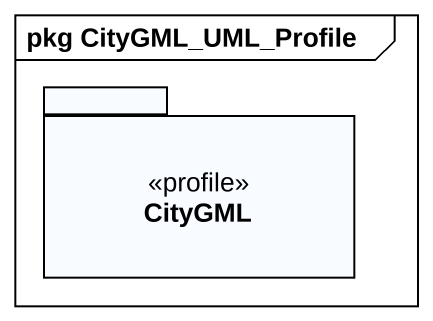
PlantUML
@startuml
mainframe pkg CityGML_UML_Profile
package CityGML <<profile>> {
}
@enduml
